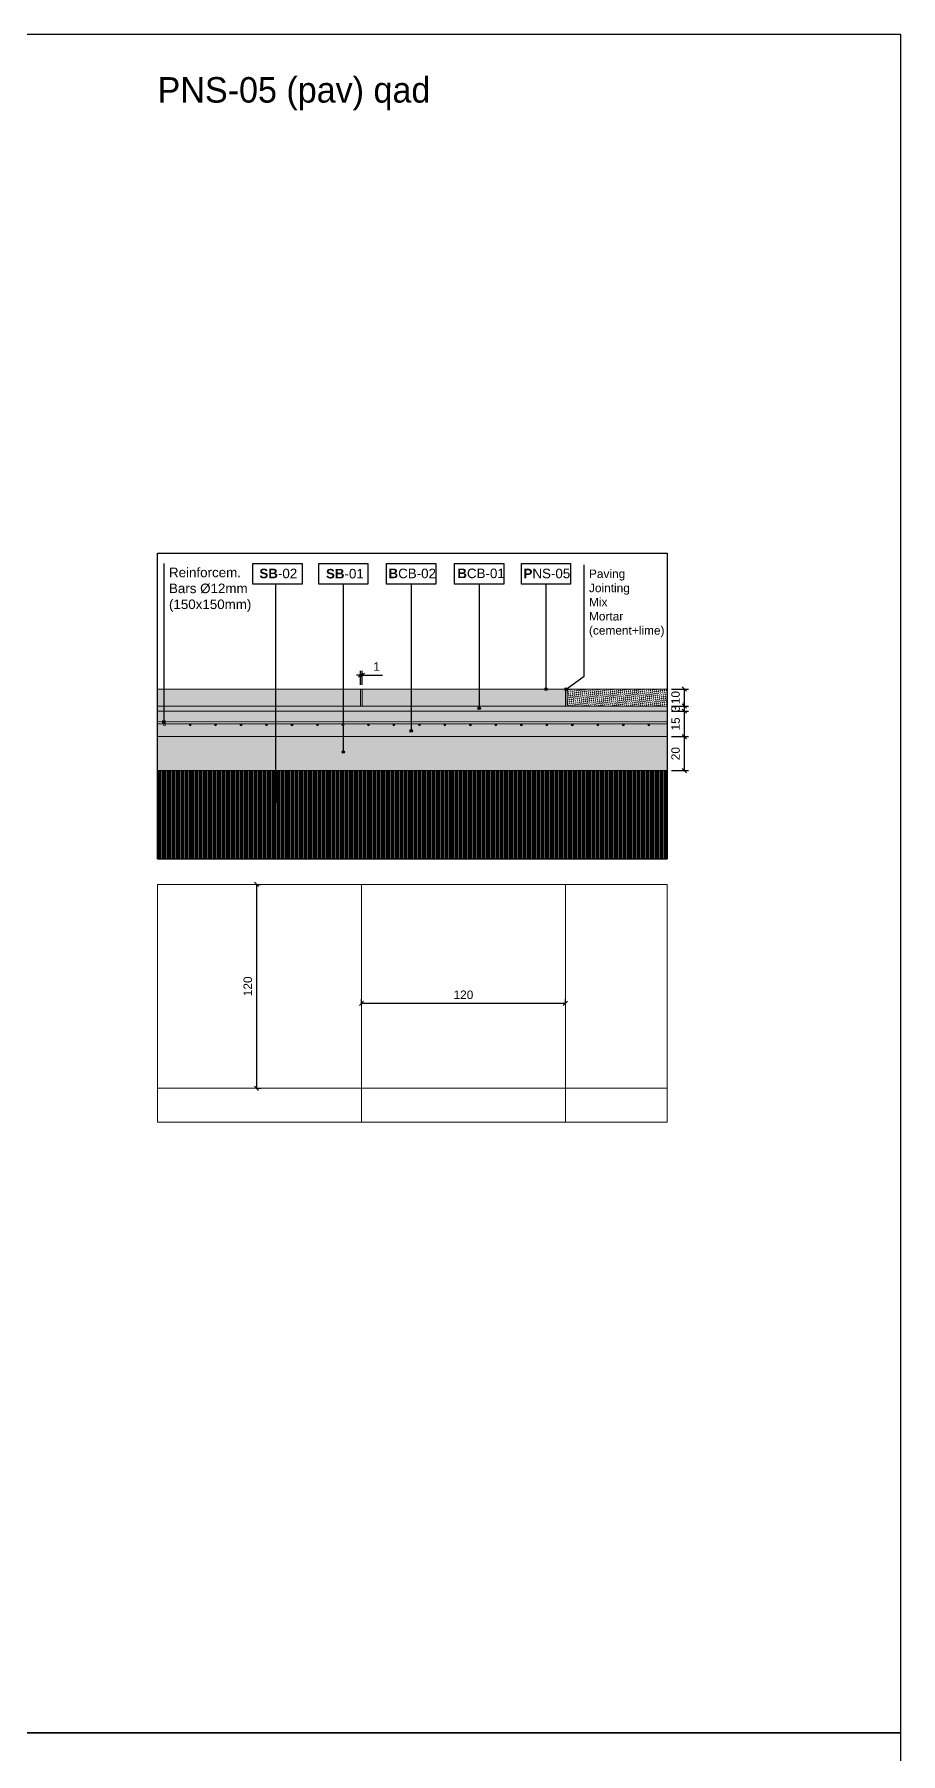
# Model space of a CAD drawing. Header units: metres. Extents: x -325 to 301, y -147 to 149.
# Drawn here: x 265.82 to 270.92, y 113.33 to 123.46 of the extents above; entities that cross this region are included whole.
import ezdxf

# ---------------------------------------------------------------- set-up
doc = ezdxf.new("R2010")
doc.units = ezdxf.units.M
doc.layers.get('Defpoints').update_dxf_attribs({"lineweight": 13})
doc.layers.add('-aux', color=50, linetype='Continuous', plot=False)
doc.layers.add('02-L-AUX', color=2, linetype='Continuous', plot=False)
doc.layers.add('0-TX-1_25', color=7, linetype='Continuous', true_color=0x3f4f7f)
doc.layers.add('EIT_3 TR sorra', color=7, linetype='Continuous', true_color=0xd8ceb0)
for name, color, linetype, lineweight, true_color in [('02-L-Joints-Paviment_07_Natural Stone', 7, 'Continuous', 5, 0x998833), ('03-TR-Paviment_08_Natural Stone Bleachers', 7, 'Continuous', 5, 0xafad9d), ('3-TR tot_u', 7, 'Continuous', 5, 0x787878)]:
    doc.layers.add(name, color=color, linetype=linetype, lineweight=lineweight, true_color=true_color)
for name, color, linetype, lineweight in [('1-CM', 7, 'Continuous', 0), ('2-L-secció', 1, 'Continuous', 0), ('2-metall', 5, 'Continuous', 0), ('3-TR Seleccionat', 44, 'Continuous', 0), ('3-TR Tot-u', 37, 'Continuous', 0)]:
    doc.layers.add(name, color=color, linetype=linetype, lineweight=lineweight)
for name, color, linetype in [('A-KEYPLAN_HATCH', 7, 'Continuous'), ('A_TEXT_2', 7, 'Continuous'), ('EIT_0 Llegenda', 7, 'Continuous')]:
    doc.layers.add(name, color=color, linetype=linetype)
doc.styles.get("Standard").update_dxf_attribs({"font": 'arial.ttf'})
doc.styles.add('x-llegenda materials$0$ENGRAVERS', font='TT0586M.TTF')
doc.dimstyles.new('ISO-25', dxfattribs={"dimtxt": 0.1, "dimasz": 0.1, "dimexe": 0.1, "dimexo": 0.1, "dimgap": 0.1, "dimtad": 1, "dimdec": 0, "dimlfac": 100, "dimzin": 9, "dimtxsty": 'Standard', "dimblk": 'OBLIQUE', "dimcen": 0.1, "dimadec": 0, "dimazin": 0, "dimtfac": 1, "dimtdec": 0, "dimtmove": 0, "dimatfit": 3, "dimldrblk": 'OBLIQUE', "dimfxl": 1, "dimarcsym": 0})

# ---------------------------------------------------------------- blocks, each defined once
blk = doc.blocks.new('hatch keyplan 2')
at = {"layer": 'A-KEYPLAN_HATCH'}
blk.add_lwpolyline([(0, 0.00548), (0.01287, 0.00548), (0.01287, 0), (0, 0)], close=True, dxfattribs=at)
blk = doc.blocks.new('hatch keyplan')
at = {"layer": 'A-KEYPLAN_HATCH'}
blk.add_blockref('hatch keyplan 2', (1.43058, 0.85215), dxfattribs=at)
blk = doc.blocks.new('PNS_05')
at = {"layer": 'A-KEYPLAN_HATCH', "xscale": 0.7124947396918078, "yscale": 0.7124947396918078, "zscale": 0.7124947396918078}
blk.add_blockref('hatch keyplan', (-1.01928, -0.60715), dxfattribs=at)
at = {"layer": 'A_TEXT_2', "insert": (-0.00057, 0.00291), "char_height": 0.0017812, "attachment_point": 1}
blk.add_mtext_dynamic_manual_height_columns('\\pi0.00097;{\\fArial|b1|i0|c0|p34;P}NS-05', width=0.0103753, gutter_width=0.01069, heights=[0], dxfattribs=at)
blk = doc.blocks.new('_Oblique')
at = {"color": 0, "lineweight": -2}
blk.add_line((-0.5, -0.5), (0.5, 0.5), dxfattribs=at)
blk = doc.blocks.new('*D770')
at = {"layer": '0-TX-1_25', "color": 0, "lineweight": -2, "transparency": 16777216}
for p, q in [((269.574, 119.602), (269.674, 119.602)), ((269.649, 119.602), (269.649, 119.502)), ((269.574, 119.502), (269.674, 119.502))]:
    blk.add_line(p, q, dxfattribs=at)
at = {"layer": 'Defpoints', "color": 0, "transparency": 16777216}
for p in [(269.549, 119.602), (269.549, 119.502), (269.649, 119.502)]:
    blk.add_point(p, dxfattribs=at)
at = {"layer": '0-TX-1_25', "color": 0, "lineweight": -2, "transparency": 16777216, "xscale": 0.025, "yscale": 0.025, "zscale": 0.025}
for p, rotation in [((269.649, 119.602), 90), ((269.649, 119.502), 270)]:
    blk.add_blockref('_Oblique', p, dxfattribs=dict(at, rotation=rotation))
at = {"layer": '0-TX-1_25', "color": 0, "transparency": 16777216, "insert": (269.598, 119.552), "char_height": 0.05, "attachment_point": 5, "rotation": 90}
blk.add_mtext('10', dxfattribs=at)
blk = doc.blocks.new('*D771')
at = {"layer": '0-TX-1_25', "color": 0, "lineweight": -2, "transparency": 16777216}
for p, q in [((269.574, 119.322), (269.674, 119.322)), ((269.649, 119.322), (269.649, 119.122)), ((269.574, 119.122), (269.674, 119.122))]:
    blk.add_line(p, q, dxfattribs=at)
at = {"layer": 'Defpoints', "color": 0, "transparency": 16777216}
for p in [(269.549, 119.322), (269.549, 119.122), (269.649, 119.122)]:
    blk.add_point(p, dxfattribs=at)
at = {"layer": '0-TX-1_25', "color": 0, "lineweight": -2, "transparency": 16777216, "xscale": 0.025, "yscale": 0.025, "zscale": 0.025}
for p, rotation in [((269.649, 119.322), 90), ((269.649, 119.122), 270)]:
    blk.add_blockref('_Oblique', p, dxfattribs=dict(at, rotation=rotation))
at = {"layer": '0-TX-1_25', "color": 0, "transparency": 16777216, "insert": (269.598, 119.222), "char_height": 0.05, "attachment_point": 5, "rotation": 90}
blk.add_mtext('20', dxfattribs=at)
blk = doc.blocks.new('*D772')
at = {"layer": '0-TX-1_25', "color": 0, "lineweight": -2, "transparency": 16777216}
for p, q in [((269.574, 119.472), (269.674, 119.472)), ((269.649, 119.472), (269.649, 119.322)), ((269.574, 119.322), (269.674, 119.322))]:
    blk.add_line(p, q, dxfattribs=at)
at = {"layer": 'Defpoints', "color": 0, "transparency": 16777216}
for p in [(269.549, 119.472), (269.549, 119.322), (269.649, 119.322)]:
    blk.add_point(p, dxfattribs=at)
at = {"layer": '0-TX-1_25', "color": 0, "lineweight": -2, "transparency": 16777216, "xscale": 0.025, "yscale": 0.025, "zscale": 0.025}
for p, rotation in [((269.649, 119.472), 90), ((269.649, 119.322), 270)]:
    blk.add_blockref('_Oblique', p, dxfattribs=dict(at, rotation=rotation))
at = {"layer": '0-TX-1_25', "color": 0, "transparency": 16777216, "insert": (269.598, 119.397), "char_height": 0.05, "attachment_point": 5, "rotation": 90}
blk.add_mtext('15', dxfattribs=at)
blk = doc.blocks.new('*D773')
at = {"layer": '0-TX-1_25', "color": 0, "lineweight": -2, "transparency": 16777216}
for p, q in [((269.574, 119.502), (269.674, 119.502)), ((269.574, 119.472), (269.674, 119.472)), ((269.649, 119.502), (269.649, 119.527)), ((269.649, 119.502), (269.649, 119.472)), ((269.649, 119.472), (269.649, 119.447))]:
    blk.add_line(p, q, dxfattribs=at)
at = {"layer": 'Defpoints', "color": 0, "transparency": 16777216}
for p in [(269.549, 119.502), (269.549, 119.472), (269.649, 119.472)]:
    blk.add_point(p, dxfattribs=at)
at = {"layer": '0-TX-1_25', "color": 0, "lineweight": -2, "transparency": 16777216, "xscale": 0.025, "yscale": 0.025, "zscale": 0.025}
for p, rotation in [((269.649, 119.502), 270), ((269.649, 119.472), 90)]:
    blk.add_blockref('_Oblique', p, dxfattribs=dict(at, rotation=rotation))
at = {"layer": '0-TX-1_25', "color": 0, "transparency": 16777216, "insert": (269.598, 119.487), "char_height": 0.05, "attachment_point": 5, "rotation": 90}
blk.add_mtext('3', dxfattribs=at)
blk = doc.blocks.new('SB-02')
at = {"layer": 'A-KEYPLAN_HATCH'}
blk.add_blockref('hatch keyplan', (-1.43058, -0.85215), dxfattribs=at)
at = {"layer": 'A_TEXT_2', "insert": (-0.0008, 0.00408), "char_height": 0.0025, "attachment_point": 1}
blk.add_mtext_dynamic_manual_height_columns('\\pi0.00249;{\\fArial|b1|i0|c0|p34;SB}-02', width=0.0145619, gutter_width=0.015, heights=[0], dxfattribs=at)
blk = doc.blocks.new('B-CB01')
at = {"layer": 'A-KEYPLAN_HATCH'}
blk.add_blockref('hatch keyplan', (-1.43058, -0.85215), dxfattribs=at)
at = {"layer": 'A_TEXT_2', "insert": (-0.0008, 0.00411), "char_height": 0.0025, "attachment_point": 1}
blk.add_mtext_dynamic_manual_height_columns('\\pi0.00152;{\\fArial|b1|i0|c0|p34;B}CB-01', width=0.0145619, gutter_width=0.015, heights=[0], dxfattribs=at)
blk = doc.blocks.new('B-CB02')
at = {"layer": 'A-KEYPLAN_HATCH'}
blk.add_blockref('hatch keyplan', (-1.43058, -0.85215), dxfattribs=at)
at = {"layer": 'A_TEXT_2', "insert": (-0.0008, 0.00409), "char_height": 0.0025, "attachment_point": 1}
blk.add_mtext_dynamic_manual_height_columns('\\pi0.00129;{\\fArial|b1|i0|c0|p34;B}CB-02', width=0.0145619, gutter_width=0.015, heights=[0], dxfattribs=at)
blk = doc.blocks.new('POINT')
at = {"layer": '0-TX-1_25'}
h = blk.add_hatch(dxfattribs=at)
h.set_pattern_fill('ANGLE', color=256)
h.set_pattern_definition([(0, (-83.747, -12.726), (0, 6.985), [5.08, -1.905]), (90, (-83.747, -12.726), (-6.985, 4e-16), [5.08, -1.905])])
edge = h.paths.add_edge_path()
edge.add_arc((0, 0), 0.0075, 0, 360)
h = blk.add_hatch(color=256, dxfattribs=at)
h.dxf.hatch_style = 1
edge = h.paths.add_edge_path()
edge.add_arc((0, 0), 0.0075, 0, 360)
blk.add_circle((0, 0), 0.0075, dxfattribs=at)
blk = doc.blocks.new('SB-01')
at = {"layer": 'A-KEYPLAN_HATCH'}
blk.add_blockref('hatch keyplan', (-1.43058, -0.85215), dxfattribs=at)
at = {"layer": 'A_TEXT_2', "insert": (-0.0008, 0.00403), "char_height": 0.0025, "attachment_point": 1}
blk.add_mtext_dynamic_manual_height_columns('\\pi0.00271;{\\fArial|b1|i0|c0|p34;SB}-01', width=0.0145619, gutter_width=0.015, heights=[0], dxfattribs=at)
blk = doc.blocks.new('*D774')
at = {"layer": '0-TX-1_25', "color": 0, "lineweight": -2, "transparency": 16777216}
for p, q in [((267.131, 118.452), (267.156, 118.452)), ((267.131, 118.452), (267.131, 117.252)), ((267.131, 117.252), (267.156, 117.252))]:
    blk.add_line(p, q, dxfattribs=at)
at = {"layer": 'Defpoints', "color": 0, "transparency": 16777216}
for p in [(267.131, 118.452), (267.131, 117.252), (267.131, 117.252)]:
    blk.add_point(p, dxfattribs=at)
at = {"layer": '0-TX-1_25', "color": 0, "lineweight": -2, "transparency": 16777216, "xscale": 0.025, "yscale": 0.025, "zscale": 0.025}
for p, rotation in [((267.131, 118.452), 90), ((267.131, 117.252), 270)]:
    blk.add_blockref('_Oblique', p, dxfattribs=dict(at, rotation=rotation))
at = {"layer": '0-TX-1_25', "color": 0, "transparency": 16777216, "insert": (267.08, 117.852), "char_height": 0.05, "attachment_point": 5, "rotation": 90}
blk.add_mtext('120', dxfattribs=at)
blk = doc.blocks.new('*D775')
at = {"layer": '0-TX-1_25', "color": 0, "lineweight": -2, "transparency": 16777216}
for p, q in [((267.749, 117.752), (267.749, 117.777)), ((267.749, 117.752), (268.949, 117.752)), ((268.949, 117.752), (268.949, 117.777))]:
    blk.add_line(p, q, dxfattribs=at)
at = {"layer": 'Defpoints', "color": 0, "transparency": 16777216}
for p in [(267.749, 117.752), (268.949, 117.752), (268.949, 117.752)]:
    blk.add_point(p, dxfattribs=at)
at = {"layer": '0-TX-1_25', "color": 0, "lineweight": -2, "transparency": 16777216, "xscale": 0.025, "yscale": 0.025, "zscale": 0.025, "rotation": 180}
blk.add_blockref('_Oblique', (267.749, 117.752), dxfattribs=at)
at = {"layer": '0-TX-1_25', "color": 0, "lineweight": -2, "transparency": 16777216, "xscale": 0.025, "yscale": 0.025, "zscale": 0.025}
blk.add_blockref('_Oblique', (268.949, 117.752), dxfattribs=at)
at = {"layer": '0-TX-1_25', "color": 0, "transparency": 16777216, "insert": (268.349, 117.802), "char_height": 0.05, "attachment_point": 5}
blk.add_mtext('120', dxfattribs=at)
blk = doc.blocks.new('*D769')
at = {"layer": '0-TX-1_25', "color": 0, "lineweight": -2, "transparency": 16777216}
for p, q in [((267.744, 119.684), (267.719, 119.684)), ((267.744, 119.627), (267.744, 119.709)), ((267.744, 119.684), (267.754, 119.684)), ((267.754, 119.627), (267.754, 119.709)), ((267.754, 119.684), (267.872, 119.684))]:
    blk.add_line(p, q, dxfattribs=at)
at = {"layer": 'Defpoints', "color": 0, "transparency": 16777216}
for p in [(267.754, 119.684), (267.744, 119.602), (267.754, 119.602)]:
    blk.add_point(p, dxfattribs=at)
at = {"layer": '0-TX-1_25', "color": 0, "lineweight": -2, "transparency": 16777216, "xscale": 0.025, "yscale": 0.025, "zscale": 0.025}
blk.add_blockref('_Oblique', (267.744, 119.684), dxfattribs=at)
at = {"layer": '0-TX-1_25', "color": 0, "lineweight": -2, "transparency": 16777216, "xscale": 0.025, "yscale": 0.025, "zscale": 0.025, "rotation": 180}
blk.add_blockref('_Oblique', (267.754, 119.684), dxfattribs=at)
at = {"layer": '0-TX-1_25', "color": 0, "transparency": 16777216, "insert": (267.838, 119.735), "char_height": 0.05, "attachment_point": 5}
blk.add_mtext('1', dxfattribs=at)
blk = doc.blocks.new('*U2861')
at = {"layer": '2-metall'}
blk.add_circle((0.041, -0.006), 0.006, dxfattribs=at)
blk = doc.blocks.new('*U2862')
at = {"layer": '2-metall', "color": 0, "linetype": 'ByBlock', "lineweight": -2, "transparency": 16777216}
for p in [(266.549, 119.397), (266.699, 119.397), (266.849, 119.397), (266.999, 119.397), (267.149, 119.397), (267.299, 119.397), (267.449, 119.397), (267.599, 119.397), (267.749, 119.397), (267.899, 119.397), (268.049, 119.397), (268.199, 119.397), (268.349, 119.397), (268.499, 119.397), (268.649, 119.397), (268.799, 119.397), (268.949, 119.397), (269.099, 119.397), (269.249, 119.397), (269.399, 119.397)]:
    blk.add_blockref('*U2861', p, dxfattribs=at)

msp = doc.modelspace()

# ---------------------------------------------------------------- hatches: boundary and pattern name
at = {"layer": '03-TR-Paviment_08_Natural Stone Bleachers'}
h = msp.add_hatch(dxfattribs=at)
h.set_pattern_fill('DASH', color=256, scale=0.002611, angle=233, style=0, double=1)
h.set_pattern_definition([(233, (5, -11.45), (0.00163153231, -0.01160895562), [0.00828944353, -0.00828944353])])
h.paths.add_polyline_path([(267.744, 119.502), (267.744, 119.602), (266.549, 119.602), (266.549, 119.502)])
h = msp.add_hatch(dxfattribs=at)
h.set_pattern_fill('DASH', color=256, scale=0.002611, angle=233, style=0, double=1)
h.set_pattern_definition([(233, (6.205, -11.45), (0.00163153231, -0.01160895562), [0.00828944353, -0.00828944353])])
h.paths.add_polyline_path([(268.949, 119.502), (268.949, 119.602), (267.754, 119.602), (267.754, 119.502)])
h = msp.add_hatch(dxfattribs=at)
h.set_pattern_fill('DASH', color=256, scale=0.002611, angle=233, style=0, double=1)
h.set_pattern_definition([(233, (7.41, -11.45), (0.00163153231, -0.01160895562), [0.00828944353, -0.00828944353])])
h.paths.add_polyline_path([(269.549, 119.502), (269.549, 119.602), (268.959, 119.602), (268.959, 119.502)])
at = {"layer": '2-metall'}
h = msp.add_hatch(color=256, dxfattribs=at)
h.dxf.hatch_style = 1
edge = h.paths.add_edge_path()
edge.add_arc((266.59, 119.391), 0.006, 0, 360)
edge = h.paths.add_edge_path()
edge.add_arc((266.74, 119.391), 0.006, 0, 360)
edge = h.paths.add_edge_path()
edge.add_arc((266.89, 119.391), 0.006, 0, 360)
edge = h.paths.add_edge_path()
edge.add_arc((267.04, 119.391), 0.006, 0, 360)
edge = h.paths.add_edge_path()
edge.add_arc((267.19, 119.391), 0.006, 0, 360)
edge = h.paths.add_edge_path()
edge.add_arc((267.34, 119.391), 0.006, 0, 360)
edge = h.paths.add_edge_path()
edge.add_arc((267.49, 119.391), 0.006, 0, 360)
edge = h.paths.add_edge_path()
edge.add_arc((267.64, 119.391), 0.006, 0, 360)
edge = h.paths.add_edge_path()
edge.add_arc((267.79, 119.391), 0.006, 0, 360)
edge = h.paths.add_edge_path()
edge.add_arc((267.94, 119.391), 0.006, 0, 360)
edge = h.paths.add_edge_path()
edge.add_arc((268.09, 119.391), 0.006, 0, 360)
edge = h.paths.add_edge_path()
edge.add_arc((268.24, 119.391), 0.006, 0, 360)
edge = h.paths.add_edge_path()
edge.add_arc((268.39, 119.391), 0.006, 0, 360)
edge = h.paths.add_edge_path()
edge.add_arc((268.54, 119.391), 0.006, 0, 360)
edge = h.paths.add_edge_path()
edge.add_arc((268.69, 119.391), 0.006, 0, 360)
edge = h.paths.add_edge_path()
edge.add_arc((268.84, 119.391), 0.006, 0, 360)
edge = h.paths.add_edge_path()
edge.add_arc((268.99, 119.391), 0.006, 0, 360)
edge = h.paths.add_edge_path()
edge.add_arc((269.14, 119.391), 0.006, 0, 360)
edge = h.paths.add_edge_path()
edge.add_arc((269.29, 119.391), 0.006, 0, 360)
edge = h.paths.add_edge_path()
edge.add_arc((269.44, 119.391), 0.006, 0, 360)
h = msp.add_hatch(color=256, dxfattribs=at)
h.dxf.hatch_style = 1
edge = h.paths.add_edge_path()
edge.add_arc((266.74, 119.391), 0.006, 0, 360)
h = msp.add_hatch(color=256, dxfattribs=at)
h.dxf.hatch_style = 1
edge = h.paths.add_edge_path()
edge.add_arc((266.89, 119.391), 0.006, 0, 360)
h = msp.add_hatch(color=256, dxfattribs=at)
h.dxf.hatch_style = 1
edge = h.paths.add_edge_path()
edge.add_arc((267.04, 119.391), 0.006, 0, 360)
h = msp.add_hatch(color=256, dxfattribs=at)
h.dxf.hatch_style = 1
edge = h.paths.add_edge_path()
edge.add_arc((267.19, 119.391), 0.006, 0, 360)
h = msp.add_hatch(color=256, dxfattribs=at)
h.dxf.hatch_style = 1
edge = h.paths.add_edge_path()
edge.add_arc((267.34, 119.391), 0.006, 0, 360)
h = msp.add_hatch(color=256, dxfattribs=at)
h.dxf.hatch_style = 1
edge = h.paths.add_edge_path()
edge.add_arc((267.49, 119.391), 0.006, 0, 360)
h = msp.add_hatch(color=256, dxfattribs=at)
h.dxf.hatch_style = 1
edge = h.paths.add_edge_path()
edge.add_arc((267.64, 119.391), 0.006, 0, 360)
h = msp.add_hatch(color=256, dxfattribs=at)
h.dxf.hatch_style = 1
edge = h.paths.add_edge_path()
edge.add_arc((267.79, 119.391), 0.006, 0, 360)
h = msp.add_hatch(color=256, dxfattribs=at)
h.dxf.hatch_style = 1
edge = h.paths.add_edge_path()
edge.add_arc((267.94, 119.391), 0.006, 0, 360)
h = msp.add_hatch(color=256, dxfattribs=at)
h.dxf.hatch_style = 1
edge = h.paths.add_edge_path()
edge.add_arc((268.09, 119.391), 0.006, 0, 360)
h = msp.add_hatch(color=256, dxfattribs=at)
h.dxf.hatch_style = 1
edge = h.paths.add_edge_path()
edge.add_arc((268.24, 119.391), 0.006, 0, 360)
h = msp.add_hatch(color=256, dxfattribs=at)
h.dxf.hatch_style = 1
edge = h.paths.add_edge_path()
edge.add_arc((268.39, 119.391), 0.006, 0, 360)
h = msp.add_hatch(color=256, dxfattribs=at)
h.dxf.hatch_style = 1
edge = h.paths.add_edge_path()
edge.add_arc((268.54, 119.391), 0.006, 0, 360)
h = msp.add_hatch(color=256, dxfattribs=at)
h.dxf.hatch_style = 1
edge = h.paths.add_edge_path()
edge.add_arc((268.69, 119.391), 0.006, 0, 360)
h = msp.add_hatch(color=256, dxfattribs=at)
h.dxf.hatch_style = 1
edge = h.paths.add_edge_path()
edge.add_arc((268.84, 119.391), 0.006, 0, 360)
h = msp.add_hatch(color=256, dxfattribs=at)
h.dxf.hatch_style = 1
edge = h.paths.add_edge_path()
edge.add_arc((268.99, 119.391), 0.006, 0, 360)
h = msp.add_hatch(color=256, dxfattribs=at)
h.dxf.hatch_style = 1
edge = h.paths.add_edge_path()
edge.add_arc((269.14, 119.391), 0.006, 0, 360)
h = msp.add_hatch(color=256, dxfattribs=at)
h.dxf.hatch_style = 1
edge = h.paths.add_edge_path()
edge.add_arc((269.29, 119.391), 0.006, 0, 360)
h = msp.add_hatch(color=256, dxfattribs=at)
h.dxf.hatch_style = 1
edge = h.paths.add_edge_path()
edge.add_arc((269.44, 119.391), 0.006, 0, 360)
at = {"layer": '3-TR Seleccionat'}
h = msp.add_hatch(dxfattribs=at)
h.set_pattern_fill('ANSI31', color=256, scale=0.002, angle=225, style=0)
h.set_pattern_definition([(270, (95, -11.45), (0.00635, -1e-18), [])])
h.paths.add_polyline_path([(266.549, 118.602), (269.549, 118.602), (269.549, 119.122), (266.549, 119.122)])
at = {"layer": '3-TR Tot-u'}
h = msp.add_hatch(dxfattribs=at)
h.set_pattern_fill('EARTH', color=256, scale=0.005, style=0)
h.set_pattern_definition([(0, (85, -11.58), (0.03175, 0.03175), [0.03175, -0.03175]), (0, (85, -11.568094), (0.03175, 0.03175), [0.03175, -0.03175]), (0, (85, -11.556187), (0.03175, 0.03175), [0.03175, -0.03175]), (90, (85.00397, -11.55222), (-0.03175, 0.03175), [0.03175, -0.03175]), (90, (85.015875, -11.55222), (-0.03175, 0.03175), [0.03175, -0.03175]), (90, (85.02778, -11.55222), (-0.03175, 0.03175), [0.03175, -0.03175])])
h.paths.add_polyline_path([(269.549, 119.322), (266.549, 119.322), (266.549, 119.122), (269.549, 119.122)])
at = {"layer": '3-TR tot_u'}
h = msp.add_hatch(dxfattribs=at)
h.set_pattern_fill('AR-CONC', color=256, scale=0.0002, angle=90.2664)
h.set_pattern_definition([(140.266414, (232.234448, 51.75262), (0.003018359, 0.036451363), [0.00381, -0.04191]), (85.266414, (232.234448, 51.75262), (-0.038178181, -0.007226283), [0.003048, -0.033528117]), (190.71786, (232.2347, 51.755657), (-0.035159821, 0.02922508), [0.003238002, -0.035618049]), (136.450614, (232.22429, 51.75257), (0.008156283, 0.05425432), [0.005715, -0.062865]), (186.90197, (232.22497, 51.757093), (-0.049705466, 0.047250218), [0.004857005, -0.05342712]), (81.450565, (232.22429, 51.75257), (-0.049705466, 0.047250218), [0.004571993, -0.050291946]), (111.266414, (232.226804, 51.757664), (0.020311824, 0.030417653), [0.00381, -0.04191]), (56.266414, (232.226804, 51.757664), (-0.036894668, 0.012188985), [0.003048, -0.033528]), (161.71786, (232.228497, 51.7602), (-0.016582845, 0.042606638), [0.003238002, -0.035617988]), (127.766414, (232.234448, 51.75262), (-0.0169136972, 0.0005390813), [0, -0.0331216, 0, -0.034036, 0, -0.033655]), (97.766414, (232.234448, 51.75262), (-0.020098038, 0.0132706243), [0, -0.0194056, 0, -0.0323596, 0, -0.012827]), (57.766414, (232.2345, 51.741291), (0.0010196429, 0.0271231534), [0, -0.0127, 0, -0.039624, 0, -0.052578]), (47.766414, (232.234524, 51.736211), (-0.005222997, 0.0296018704), [0, -0.01651, 0, -0.0263144, 0, -0.037338])])
h.paths.add_polyline_path([(266.549, 119.409), (269.549, 119.409), (269.549, 119.472), (266.549, 119.472)])
edge = h.paths.add_edge_path()
edge.add_line((269.549, 119.397), (269.441, 119.397))
edge.add_arc((269.44, 119.391), 0.006, 86.1848, 93.8152)
edge.add_line((269.44, 119.397), (269.291, 119.397))
edge.add_arc((269.29, 119.391), 0.006, 86.1848, 93.8152)
edge.add_line((269.29, 119.397), (269.141, 119.397))
edge.add_arc((269.14, 119.391), 0.006, 86.1848, 93.8152)
edge.add_line((269.14, 119.397), (268.991, 119.397))
edge.add_arc((268.99, 119.391), 0.006, 86.1848, 93.8152)
edge.add_line((268.99, 119.397), (268.841, 119.397))
edge.add_arc((268.84, 119.391), 0.006, 86.1848, 93.8152)
edge.add_line((268.84, 119.397), (268.691, 119.397))
edge.add_arc((268.69, 119.391), 0.006, 86.1848, 93.8152)
edge.add_line((268.69, 119.397), (268.541, 119.397))
edge.add_arc((268.54, 119.391), 0.006, 86.1848, 93.8152)
edge.add_line((268.54, 119.397), (268.391, 119.397))
edge.add_arc((268.39, 119.391), 0.006, 86.1848, 93.8152)
edge.add_line((268.39, 119.397), (268.241, 119.397))
edge.add_arc((268.24, 119.391), 0.006, 86.1848, 93.8152)
edge.add_line((268.24, 119.397), (268.091, 119.397))
edge.add_arc((268.09, 119.391), 0.006, 86.1848, 93.8152)
edge.add_line((268.09, 119.397), (267.941, 119.397))
edge.add_arc((267.94, 119.391), 0.006, 86.1848, 93.8152)
edge.add_line((267.94, 119.397), (267.791, 119.397))
edge.add_arc((267.79, 119.391), 0.006, 86.1848, 93.8152)
edge.add_line((267.79, 119.397), (267.641, 119.397))
edge.add_arc((267.64, 119.391), 0.006, 86.1848, 93.8152)
edge.add_line((267.64, 119.397), (267.491, 119.397))
edge.add_arc((267.49, 119.391), 0.006, 86.1848, 93.8152)
edge.add_line((267.49, 119.397), (267.341, 119.397))
edge.add_arc((267.34, 119.391), 0.006, 86.1848, 93.8152)
edge.add_line((267.34, 119.397), (267.191, 119.397))
edge.add_arc((267.19, 119.391), 0.006, 86.1848, 93.8152)
edge.add_line((267.19, 119.397), (267.041, 119.397))
edge.add_arc((267.04, 119.391), 0.006, 86.1848, 93.8152)
edge.add_line((267.04, 119.397), (266.891, 119.397))
edge.add_arc((266.89, 119.391), 0.006, 86.1848, 93.8152)
edge.add_line((266.89, 119.397), (266.741, 119.397))
edge.add_arc((266.74, 119.391), 0.006, 86.1848, 93.8152)
edge.add_line((266.74, 119.397), (266.591, 119.397))
edge.add_arc((266.59, 119.391), 0.006, 86.1848, 93.8152)
edge.add_line((266.59, 119.397), (266.549, 119.397))
edge.add_line((266.549, 119.397), (266.549, 119.322))
edge.add_line((266.549, 119.322), (266.562, 119.322))
edge.add_line((266.562, 119.322), (269.549, 119.322))
edge.add_line((269.549, 119.322), (269.549, 119.397))
at = {"layer": 'EIT_3 TR sorra'}
h = msp.add_hatch(dxfattribs=at)
h.set_pattern_fill('ANSI36', color=256, scale=0.001075, angle=-0.5853, style=0, double=1)
h.set_pattern_definition([(44.4146932, (55, -11.45), (0.001877787426, 0.0066181336), [0.0085328125, -0.0017065625, 0, -0.0017065625])])
h.paths.add_polyline_path([(266.549, 119.502), (267.744, 119.502), (267.744, 119.602), (267.754, 119.602), (267.754, 119.502), (268.949, 119.502), (268.949, 119.602), (268.959, 119.602), (268.959, 119.502), (269.549, 119.502), (269.549, 119.472), (266.549, 119.472)])

# ---------------------------------------------------------------- linework, layer by layer
at = {"layer": '-aux'}
for points in [[(260.922, 123.457), (270.922, 123.457), (270.922, 113.457), (260.922, 113.457)], [(260.922, 113.457), (270.922, 113.457), (270.922, 103.457), (260.922, 103.457)]]:
    msp.add_lwpolyline(points, close=True, dxfattribs=at)
msp.add_lwpolyline([(266.549, 118.602), (266.549, 120.402), (269.549, 120.402), (269.549, 118.602)], dxfattribs=at)
at = {"layer": '0-TX-1_25'}
for points in [[(266.586, 120.342), (266.586, 119.409)], [(268.954, 119.602), (269.06, 119.678), (269.06, 120.334)], [(267.242, 120.219), (267.242, 118.94)], [(267.642, 120.219), (267.642, 119.232)], [(268.042, 120.219), (268.042, 119.356)], [(268.442, 120.219), (268.442, 119.489)], [(268.835, 120.219), (268.835, 119.602)]]:
    msp.add_lwpolyline(points, dxfattribs=at)
at = {"layer": '02-L-AUX'}
msp.add_lwpolyline([(266.549, 118.602), (269.549, 118.602)], dxfattribs=at)
at = {"layer": '02-L-Joints-Paviment_07_Natural Stone'}
for points in [[(267.749, 118.452), (267.749, 117.052)], [(268.949, 118.452), (268.949, 117.052)], [(266.549, 117.252), (269.549, 117.252)]]:
    msp.add_lwpolyline(points, dxfattribs=at)
at = {"layer": '1-CM'}
for points in [[(266.549, 119.602), (269.549, 119.602)], [(266.549, 119.502), (269.549, 119.502)], [(266.549, 119.502), (267.849, 119.502)], [(266.549, 119.472), (269.549, 119.472)], [(266.549, 119.472), (267.846, 119.472)], [(266.549, 119.322), (269.549, 119.322)], [(266.549, 119.322), (268.172, 119.322)], [(266.549, 119.122), (269.549, 119.122)]]:
    msp.add_lwpolyline(points, dxfattribs=at)
for points in [[(266.549, 119.502), (267.744, 119.502), (267.744, 119.602), (266.549, 119.602)], [(267.754, 119.502), (268.949, 119.502), (268.949, 119.602), (267.754, 119.602)], [(268.959, 119.502), (269.549, 119.502), (269.549, 119.602), (268.959, 119.602)]]:
    msp.add_lwpolyline(points, close=True, dxfattribs=at)
at = {"layer": '2-L-secció'}
for p, q in [((266.549, 119.602), (266.549, 118.602)), ((269.549, 119.602), (269.549, 118.602))]:
    msp.add_line(p, q, dxfattribs=at)
msp.add_lwpolyline([(266.549, 118.452), (269.549, 118.452), (269.549, 117.052), (266.549, 117.052)], close=True, dxfattribs=at)
at = {"layer": '2-metall'}
for points in [[(266.549, 119.409), (269.549, 119.409)], [(266.549, 119.397), (269.549, 119.397)]]:
    msp.add_lwpolyline(points, dxfattribs=at)

# ---------------------------------------------------------------- block references
at = {"color": 244, "true_color": 0x991b1e, "xscale": 31.57918051399069, "yscale": 31.57918051399069, "zscale": 31.57918051399069}
msp.add_blockref('PNS_05', (268.69, 120.219), dxfattribs=at)
at = {"layer": '0-TX-1_25', "xscale": 22.5, "yscale": 22.5, "zscale": 22.5}
for name, p in [('SB-02', (267.11, 120.219)), ('SB-01', (267.497, 120.219)), ('B-CB02', (267.897, 120.219)), ('B-CB01', (268.297, 120.219))]:
    msp.add_blockref(name, p, dxfattribs=at)
at = {"layer": '0-TX-1_25'}
for p in [(268.835, 119.602), (268.954, 119.602), (268.442, 119.489), (266.586, 119.409), (268.042, 119.356), (267.642, 119.232), (267.242, 118.94)]:
    msp.add_blockref('POINT', p, dxfattribs=at)
at = {"layer": '2-metall'}
msp.add_blockref('*U2862', (0, 0), dxfattribs=at)

# ---------------------------------------------------------------- texts
at = {"layer": '0-TX-1_25', "char_height": 0.05625, "attachment_point": 1}
for s, width, insert in [('Reinforcem.\\PBars Ø12mm\\P(150x150mm)', 0.52163, (266.616, 120.317)), ('{\\H0.88889x;Paving Jointing Mix Mortar\\P(cement+lime)}', 0.32764, (269.088, 120.306))]:
    msp.add_mtext_dynamic_manual_height_columns(s, width=width, gutter_width=0.338, heights=[0], dxfattribs=dict(at, insert=insert))
at = {"layer": 'EIT_0 Llegenda', "insert": (266.549, 123.205), "char_height": 0.15, "width": 19.2101, "attachment_point": 1, "style": 'x-llegenda materials$0$ENGRAVERS'}
msp.add_mtext('PNS-05 (pav) qad', dxfattribs=at)

# ---------------------------------------------------------------- dimensions: what is measured, and where the dimension line sits
at = {"layer": '0-TX-1_25'}
for base, p1, p2, picture, middle in [((267.754, 119.684), (267.744, 119.602), (267.754, 119.602), '*D769', (267.838, 119.735)), ((268.949, 117.752), (267.749, 117.752), (268.949, 117.752), '*D775', (268.349, 117.802))]:
    dim = msp.add_linear_dim(base=base, p1=p1, p2=p2, dimstyle='ISO-25', override={"dimtxt": 0.05, "dimasz": 0.025, "dimexe": 0.025, "dimexo": 0.025, "dimgap": 0.025, "dimblk1": 'Oblique', "dimblk2": 'Oblique', "dimsah": 1, "dimfxl": 0.1, "dimfxlon": 1, "dimarcsym": 1}, dxfattribs=at)
    dim.commit()
    dim.dimension.update_dxf_attribs({"geometry": picture, "text_midpoint": middle})
for base, p1, p2, picture, middle in [((269.649, 119.502), (269.549, 119.602), (269.549, 119.502), '*D770', (269.649, 119.552)), ((269.649, 119.472), (269.549, 119.502), (269.549, 119.472), '*D773', (269.649, 119.487))]:
    dim = msp.add_linear_dim(base=base, p1=p1, p2=p2, angle=90, dimstyle='ISO-25', override={"dimtxt": 0.05, "dimasz": 0.025, "dimexe": 0.025, "dimexo": 0.025, "dimgap": 0.025, "dimblk1": 'Oblique', "dimblk2": 'Oblique', "dimsah": 1, "dimfxl": 0.1, "dimfxlon": 1, "dimarcsym": 1}, dxfattribs=at)
    dim.commit()
    dim.dimension.update_dxf_attribs({"geometry": picture, "text_midpoint": middle, "dimtype": 160})
for base, p1, p2, picture, middle in [((269.649, 119.322), (269.549, 119.472), (269.549, 119.322), '*D772', (269.598, 119.397)), ((269.649, 119.122), (269.549, 119.322), (269.549, 119.122), '*D771', (269.598, 119.222)), ((267.131, 117.252), (267.131, 118.452), (267.131, 117.252), '*D774', (267.08, 117.852))]:
    dim = msp.add_linear_dim(base=base, p1=p1, p2=p2, angle=90, dimstyle='ISO-25', override={"dimtxt": 0.05, "dimasz": 0.025, "dimexe": 0.025, "dimexo": 0.025, "dimgap": 0.025, "dimblk1": 'Oblique', "dimblk2": 'Oblique', "dimsah": 1, "dimfxl": 0.1, "dimfxlon": 1, "dimarcsym": 1}, dxfattribs=at)
    dim.commit()
    dim.dimension.update_dxf_attribs({"geometry": picture, "text_midpoint": middle})

doc.saveas('drawing.dxf')
